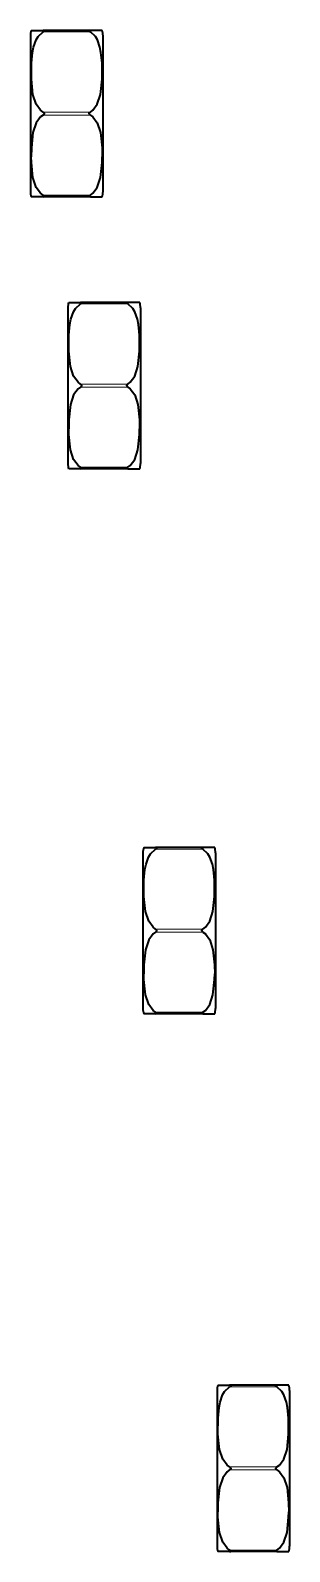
# Model space of a CAD drawing. Extents: x 155 to 1176, y 87 to 946.
# Drawn here: x 313.3 to 321.9, y 677.3 to 727.6 of the extents above; entities that cross this region are included whole.
import ezdxf

# ---------------------------------------------------------------- set-up
doc = ezdxf.new("R2010")
doc.units = 0

msp = doc.modelspace()

# ---------------------------------------------------------------- linework, layer by layer
at = {"color": 7, "lineweight": 35, "ltscale": 0.097885}
for p, q in [((313.324, 727.47), (313.324, 723.554)), ((315.724, 727.47), (315.724, 723.554)), ((314.564, 718.47), (314.564, 714.554)), ((316.964, 718.47), (316.964, 714.554)), ((317.046, 700.438), (317.046, 696.523)), ((319.446, 700.438), (319.446, 696.523)), ((319.496, 682.647), (319.496, 678.731)), ((321.896, 682.647), (321.896, 678.731))]:
    msp.add_line(p, q, dxfattribs=at)
at = {"color": 7, "lineweight": 35, "ltscale": 0.009785}
for p, q in [((313.35, 727.644), (313.742, 727.644)), ((315.698, 727.644), (315.307, 727.644)), ((313.742, 722.144), (313.35, 722.144)), ((315.307, 722.144), (315.698, 722.144)), ((314.59, 718.644), (314.981, 718.644)), ((316.938, 718.644), (316.546, 718.644)), ((314.981, 713.144), (314.59, 713.144)), ((316.546, 713.144), (316.938, 713.144)), ((317.072, 700.613), (317.464, 700.613)), ((319.421, 700.613), (319.029, 700.613)), ((317.464, 695.113), (317.072, 695.113)), ((319.029, 695.113), (319.421, 695.113)), ((319.522, 682.821), (319.914, 682.821)), ((321.87, 682.821), (321.479, 682.821)), ((319.914, 677.321), (319.522, 677.321)), ((321.479, 677.321), (321.87, 677.321))]:
    msp.add_line(p, q, dxfattribs=at)
at = {"color": 7, "lineweight": 35, "ltscale": 0.039132}
for p, q in [((315.307, 727.644), (313.742, 727.644)), ((315.307, 722.144), (313.742, 722.144)), ((319.029, 700.613), (317.464, 700.613)), ((319.029, 695.113), (317.464, 695.113)), ((321.479, 682.821), (319.914, 682.821)), ((321.479, 677.321), (319.914, 677.321))]:
    msp.add_line(p, q, dxfattribs=at)
at = {"color": 7, "lineweight": 13, "ltscale": 0.039132}
for p, q in [((315.307, 727.594), (313.742, 727.594)), ((315.307, 724.944), (313.742, 724.944)), ((315.307, 724.844), (313.742, 724.844)), ((315.307, 722.194), (313.742, 722.194)), ((319.029, 700.563), (317.464, 700.563)), ((319.029, 697.913), (317.464, 697.913)), ((319.029, 697.813), (317.464, 697.813)), ((319.029, 695.163), (317.464, 695.163)), ((321.479, 682.771), (319.914, 682.771)), ((321.479, 680.121), (319.914, 680.121)), ((321.479, 680.021), (319.914, 680.021)), ((321.479, 677.371), (319.914, 677.371))]:
    msp.add_line(p, q, dxfattribs=at)
at = {"color": 7, "lineweight": 35, "ltscale": 0.030887}
for p, q in [((313.324, 723.554), (313.324, 722.319)), ((315.724, 723.554), (315.724, 722.319)), ((314.564, 714.554), (314.564, 713.319)), ((316.964, 714.554), (316.964, 713.319)), ((319.496, 678.731), (319.496, 677.496)), ((321.896, 678.731), (321.896, 677.496))]:
    msp.add_line(p, q, dxfattribs=at)
at = {"color": 7, "lineweight": 35, "ltscale": 0.039131}
for p, q in [((316.546, 718.644), (314.981, 718.644)), ((316.546, 713.144), (314.981, 713.144))]:
    msp.add_line(p, q, dxfattribs=at)
at = {"color": 7, "lineweight": 13, "ltscale": 0.039131}
for p, q in [((316.546, 718.594), (314.981, 718.594)), ((316.546, 715.944), (314.981, 715.944)), ((316.546, 715.844), (314.981, 715.844)), ((316.546, 713.194), (314.981, 713.194))]:
    msp.add_line(p, q, dxfattribs=at)
at = {"color": 7, "lineweight": 35, "ltscale": 0.030885}
for p, q in [((317.046, 696.523), (317.046, 695.287)), ((319.446, 696.523), (319.446, 695.287))]:
    msp.add_line(p, q, dxfattribs=at)
at = {"color": 7, "lineweight": 35}
for points in [[(313.742, 724.944), (313.659, 725.005), (313.514, 725.203), (313.408, 725.524), (313.355, 726.028), (313.357, 726.56), (313.391, 726.915), (313.426, 727.091), (313.511, 727.33), (313.577, 727.44), (313.742, 727.594)], [(313.742, 727.644), (313.785, 727.637), (313.788, 727.628), (313.742, 727.594)], [(315.307, 727.644), (315.264, 727.637), (315.26, 727.628), (315.307, 727.594)], [(315.307, 724.944), (315.39, 725.005), (315.535, 725.203), (315.641, 725.524), (315.694, 726.028), (315.692, 726.56), (315.658, 726.915), (315.623, 727.091), (315.538, 727.33), (315.472, 727.44), (315.307, 727.594)], [(313.742, 724.844), (313.659, 724.784), (313.514, 724.586), (313.408, 724.265), (313.355, 723.761), (313.351, 723.463)], [(313.742, 724.844), (313.789, 724.896), (313.742, 724.944)], [(315.307, 724.844), (315.26, 724.896), (315.307, 724.944)], [(315.307, 724.844), (315.39, 724.784), (315.535, 724.586), (315.641, 724.265), (315.694, 723.761), (315.698, 723.463)], [(313.742, 722.194), (313.659, 722.255), (313.514, 722.453), (313.408, 722.774), (313.355, 723.278), (313.351, 723.463)], [(315.307, 722.194), (315.39, 722.255), (315.535, 722.453), (315.641, 722.774), (315.694, 723.278), (315.698, 723.463)], [(313.742, 722.144), (313.785, 722.152), (313.788, 722.161), (313.742, 722.194)], [(315.307, 722.144), (315.264, 722.152), (315.26, 722.161), (315.307, 722.194)], [(314.981, 718.644), (315.024, 718.637), (315.028, 718.628), (314.981, 718.594)], [(316.546, 718.644), (316.503, 718.637), (316.5, 718.628), (316.546, 718.594)], [(314.981, 715.944), (314.898, 716.005), (314.753, 716.203), (314.648, 716.524), (314.594, 717.028), (314.596, 717.559), (314.63, 717.915), (314.665, 718.091), (314.75, 718.33), (314.816, 718.44), (314.981, 718.594)], [(316.546, 715.944), (316.629, 716.005), (316.774, 716.203), (316.88, 716.524), (316.933, 717.028), (316.931, 717.559), (316.898, 717.915), (316.862, 718.091), (316.777, 718.33), (316.711, 718.44), (316.546, 718.594)], [(314.981, 715.844), (314.898, 715.783), (314.753, 715.586), (314.648, 715.264), (314.594, 714.761), (314.59, 714.463)], [(314.981, 715.844), (315.028, 715.896), (314.981, 715.944)], [(316.546, 715.844), (316.499, 715.896), (316.546, 715.944)], [(316.546, 715.844), (316.629, 715.783), (316.774, 715.586), (316.88, 715.264), (316.933, 714.761), (316.937, 714.463)], [(314.981, 713.194), (314.898, 713.255), (314.753, 713.453), (314.648, 713.774), (314.594, 714.278), (314.59, 714.463)], [(316.546, 713.194), (316.629, 713.255), (316.774, 713.453), (316.88, 713.774), (316.933, 714.278), (316.937, 714.463)], [(314.981, 713.144), (315.024, 713.152), (315.028, 713.161), (314.981, 713.194)], [(316.546, 713.144), (316.503, 713.152), (316.5, 713.161), (316.546, 713.194)], [(317.464, 697.913), (317.381, 697.974), (317.236, 698.172), (317.13, 698.493), (317.077, 698.996), (317.079, 699.528), (317.113, 699.883), (317.148, 700.06), (317.233, 700.298), (317.299, 700.409), (317.464, 700.563)], [(317.464, 700.613), (317.507, 700.606), (317.51, 700.596), (317.464, 700.563)], [(319.029, 700.613), (318.986, 700.606), (318.983, 700.596), (319.029, 700.563)], [(319.029, 697.913), (319.112, 697.974), (319.257, 698.172), (319.363, 698.493), (319.416, 698.996), (319.414, 699.528), (319.38, 699.883), (319.345, 700.06), (319.26, 700.298), (319.194, 700.409), (319.029, 700.563)], [(317.464, 697.813), (317.381, 697.752), (317.236, 697.554), (317.13, 697.233), (317.077, 696.73), (317.073, 696.432)], [(317.464, 697.813), (317.511, 697.865), (317.464, 697.913)], [(319.029, 697.813), (318.982, 697.865), (319.029, 697.913)], [(319.029, 697.813), (319.112, 697.752), (319.257, 697.554), (319.363, 697.233), (319.416, 696.73), (319.42, 696.432)], [(317.464, 695.163), (317.381, 695.224), (317.236, 695.422), (317.13, 695.743), (317.077, 696.246), (317.073, 696.432)], [(319.029, 695.163), (319.112, 695.224), (319.257, 695.422), (319.363, 695.743), (319.416, 696.246), (319.42, 696.432)], [(317.464, 695.113), (317.507, 695.12), (317.51, 695.129), (317.464, 695.163)], [(319.029, 695.113), (318.986, 695.12), (318.983, 695.129), (319.029, 695.163)], [(319.914, 680.121), (319.831, 680.182), (319.686, 680.38), (319.58, 680.701), (319.527, 681.204), (319.529, 681.736), (319.562, 682.091), (319.598, 682.268), (319.683, 682.506), (319.749, 682.617), (319.914, 682.771)], [(319.914, 682.821), (319.957, 682.814), (319.96, 682.805), (319.914, 682.771)], [(321.479, 682.821), (321.436, 682.814), (321.432, 682.805), (321.479, 682.771)], [(321.479, 680.121), (321.562, 680.182), (321.707, 680.38), (321.812, 680.701), (321.866, 681.204), (321.864, 681.736), (321.83, 682.091), (321.795, 682.268), (321.71, 682.506), (321.644, 682.617), (321.479, 682.771)], [(319.914, 680.021), (319.831, 679.96), (319.686, 679.763), (319.58, 679.441), (319.527, 678.938), (319.522, 678.64)], [(319.914, 680.021), (319.961, 680.073), (319.914, 680.121)], [(321.479, 680.021), (321.432, 680.073), (321.479, 680.121)], [(321.479, 680.021), (321.562, 679.96), (321.707, 679.763), (321.812, 679.441), (321.866, 678.938), (321.87, 678.64)], [(319.914, 677.371), (319.831, 677.432), (319.686, 677.63), (319.58, 677.951), (319.527, 678.454), (319.522, 678.64)], [(321.479, 677.371), (321.562, 677.432), (321.707, 677.63), (321.812, 677.951), (321.866, 678.454), (321.87, 678.64)], [(319.914, 677.321), (319.957, 677.328), (319.96, 677.338), (319.914, 677.371)], [(321.479, 677.321), (321.436, 677.328), (321.432, 677.338), (321.479, 677.371)]]:
    msp.add_lwpolyline(points, dxfattribs=at)
for centre, start, end in [((313.925, 727.47), 163.0947, 179.9956), ((315.124, 727.47), 0.0044, 16.9053), ((313.925, 722.319), 180.0044, 196.9053), ((315.124, 722.319), 343.0947, 359.9956), ((315.164, 718.47), 163.0947, 179.9956), ((316.363, 718.47), 0.0044, 16.9053), ((315.164, 713.319), 180.0044, 196.9053), ((316.363, 713.319), 343.0947, 359.9956), ((317.647, 700.438), 163.0947, 179.9956), ((318.846, 700.438), 0.0044, 16.9053), ((317.647, 695.288), 180.0044, 196.9053), ((318.846, 695.288), 343.0947, 359.9956), ((320.097, 682.646), 163.0947, 179.9956), ((321.296, 682.646), 0.0044, 16.9053), ((320.097, 677.496), 180.0044, 196.9053), ((321.296, 677.496), 343.0947, 359.9956)]:
    msp.add_arc(centre, 0.601, start, end, dxfattribs=at)

doc.saveas('drawing.dxf')
